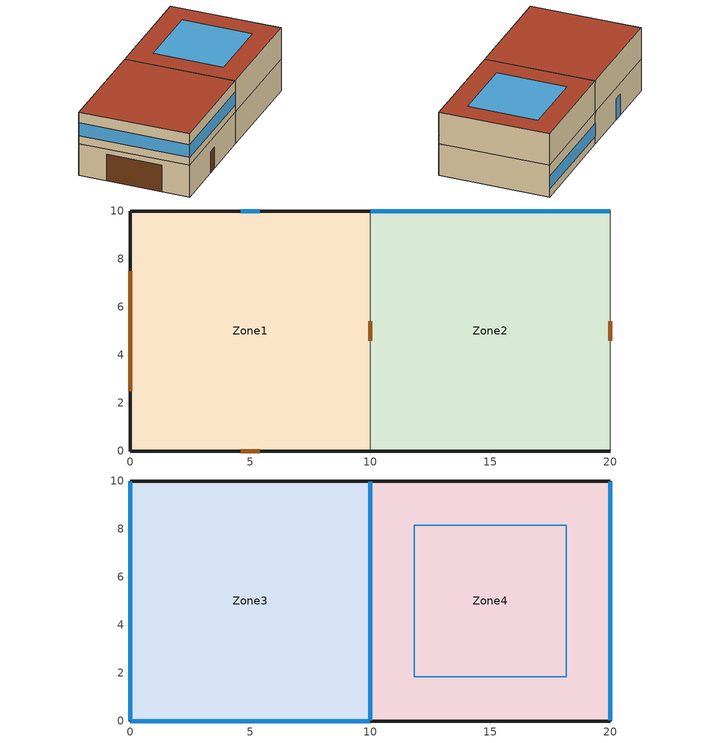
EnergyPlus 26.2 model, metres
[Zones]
Zone1
 floor outside: 10,10 10,0 0,0 0,10 z0
 wall outside: 10,10 0,10 0,0 10,0 z0:3
 wall to Zone2: 10,0 10,10 z0:3
 window: 5.4,10 4.6,10 z0:2
 door inside: 10,4.6 10,5.4 z0:2
 door: 4.6,0 5.4,0 z0:2; 0,7.5 0,2.5 z0:2.5
Zone2
 floor ground: 20,10 20,0 10,0 10,10 z0
 wall outside: 20,10 10,10 z0:3
 wall adiabatic: 20,0 20,10 z0:3
 wall ground: 10,0 20,0 z0:3
 window: 19.97,10 10.03,10 z0.76:1.97
 door inside: 20,5.4 20,4.6 z0:2
Zone3
 floor to Zone1: 10,10 10,0 0,0 0,10 z3
 wall outside: 10,10 0,10 0,0 10,0 z3:6
 wall to Zone4: 10,0 10,10 z3:6
 window inside: 10,0.03 10,9.97 z3.76:4.97
 window: 0.03,0 9.97,0 / 0,9.97 0,0.03 z3.76:4.97
 roof outside: 0,10 0,0 10,0 10,10 z6
Zone4
 floor to Zone2: 20,10 20,0 10,0 10,10 z3
 wall outside: 10,0 20,0 20,10 10,10 z3:6
 window inside: 20,9.97 20,0.03 z3.76:4.97
 roof outside: 10,10 10,0 20,0 20,10 z6
 skylight: 11.84,8.16 11.84,1.84 18.16,1.84 18.16,8.16 z6
[Building]
Building 1: North Axis {deg}=0; Terrain=Suburbs; Loads Convergence Tolerance Value {W}=0.04; Temperature Convergence Tolerance Value {deltaC}=0.004; Solar Distribution=MinimalShadowing; Maximum Number of Warmup Days=30; Minimum Number of Warmup Days=6; Default Construction Set=Default Construction Set
[Site:Location]
Denver Centennial  Golden   N_CO_USA Design_Conditions: Latitude {deg}=39.74; Longitude {deg}=-105.18; Time Zone {hr}=-7; Elevation {m}=1829
[SizingPeriod:DesignDay] Day of Month=21; Humidity Condition Type=Wetbulb; Barometric Pressure {Pa}=81198; Rain Indicator=No; Snow Indicator=No; Daylight Saving Time Indicator=No; Solar Model Indicator=ASHRAEClearSky
Name | Month | Day Type | Maximum Dry-Bulb Temperature {C} | Daily Dry-Bulb Temperature Range {deltaC} | Wetbulb or DewPoint at Maximum Dry-Bulb {C} | Wind Speed {m/s} | Wind Direction {deg} | Sky Clearness
Denver Centennial  Golden   N Ann Htg 99% Condns DB | 12 | WinterDesignDay | -15.5 | 0 | -15.5 | 3 | 340 | 0
Denver Centennial  Golden   N Ann Clg 1% Condns DB=>MWB | 7 | SummerDesignDay | 32 | 15.2 | 15.5 | 4.9 | 0 | 1
[DefaultConstructionSet]
Default Construction Set: Default Exterior Surface Constructions=Exterior Surface Constructions; Default Interior Surface Constructions=Interior Surface Constructions; Default Ground Contact Surface Constructions=Ground Surface Constructions; Default Exterior SubSurface Constructions=Exterior SubSurface Constructions; Default Interior SubSurface Constructions=Interior SubSurface Constructions; Interior Partition Construction=Interior Partition Construction; Adiabatic Surface Construction=Adiabatic Surface Construction
[DefaultSurfaceConstructions]
Name | Floor Construction | Wall Construction | Roof Ceiling Construction
Exterior Surface Constructions | Exterior Floor Construction | Exterior Wall Construction | Exterior Roof Construction
Interior Surface Constructions | Interior Floor Construction | Interior Wall Construction | Interior Roof Construction
Ground Surface Constructions | Ground Floor Construction | Ground Wall Construction | Ground Roof Construction
[DefaultSubSurfaceConstructions]
Name | Fixed Window Construction | Operable Window Construction | Door Construction | Glass Door Construction | Overhead Door Construction | Skylight Construction | Tubular Daylight Dome Construction | Tubular Daylight Diffuser Construction
Exterior SubSurface Constructions | Exterior FixedWindow Construction | Exterior OperableWindow Construction | Exterior Door Construction | Exterior GlassDoor Construction | Exterior OverheadDoor Construction | Exterior Skylight Construction | Exterior TubularDaylightDome Construction | Exterior TubularDaylightDiffuser Construction
Interior SubSurface Constructions | Interior FixedWindow Construction | Interior OperableWindow Construction | Interior Door Construction | Interior GlassDoor Construction | Interior OverheadDoor Construction | Interior Skylight Construction | Interior TubularDaylightDome Construction | Interior TubularDaylightDiffuser Construction
[Construction]
Exterior Floor Construction; Exterior Wall Construction; Exterior Roof Construction; Interior Floor Construction; Interior Wall Construction; Interior Roof Construction; Ground Floor Construction; Ground Wall Construction; Ground Roof Construction; Exterior Door Construction; Exterior OverheadDoor Construction; Interior Door Construction; Interior OverheadDoor Construction; Interior Partition Construction; Adiabatic Surface Construction: Mat Opaque
Exterior FixedWindow Construction; Exterior OperableWindow Construction; Exterior GlassDoor Construction; Exterior Skylight Construction; Exterior TubularDaylightDome Construction; Exterior TubularDaylightDiffuser Construction; Interior FixedWindow Construction; Interior OperableWindow Construction; Interior GlassDoor Construction; Interior Skylight Construction; Interior TubularDaylightDome Construction; Interior TubularDaylightDiffuser Construction: Mat Glazing
[Material:NoMass]
Mat Opaque: Roughness=Rough; Thermal Resistance {m2-K/W}=0.5; Thermal Absorptance=0.9; Solar Absorptance=0.9; Visible Absorptance=0.9
[WindowMaterial:SimpleGlazingSystem]
Mat Glazing: U-Factor {W/m2-K}=0.1; Solar Heat Gain Coefficient=0.65
[Zone] Multiplier=1; Part of Total Floor Area=Yes
Zone1; Zone2; Zone3; Zone4
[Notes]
Denver Centennial  Golden   N Annual Cooling Design Conditions Wind Speed=4.9m/s Wind Dir=0
Hottest Month=JUL
Denver Centennial  Golden   N_CO_USA Annual Cooling (DB=>MWB) 1%, MaxDB=32°C MWB=15.5°C
